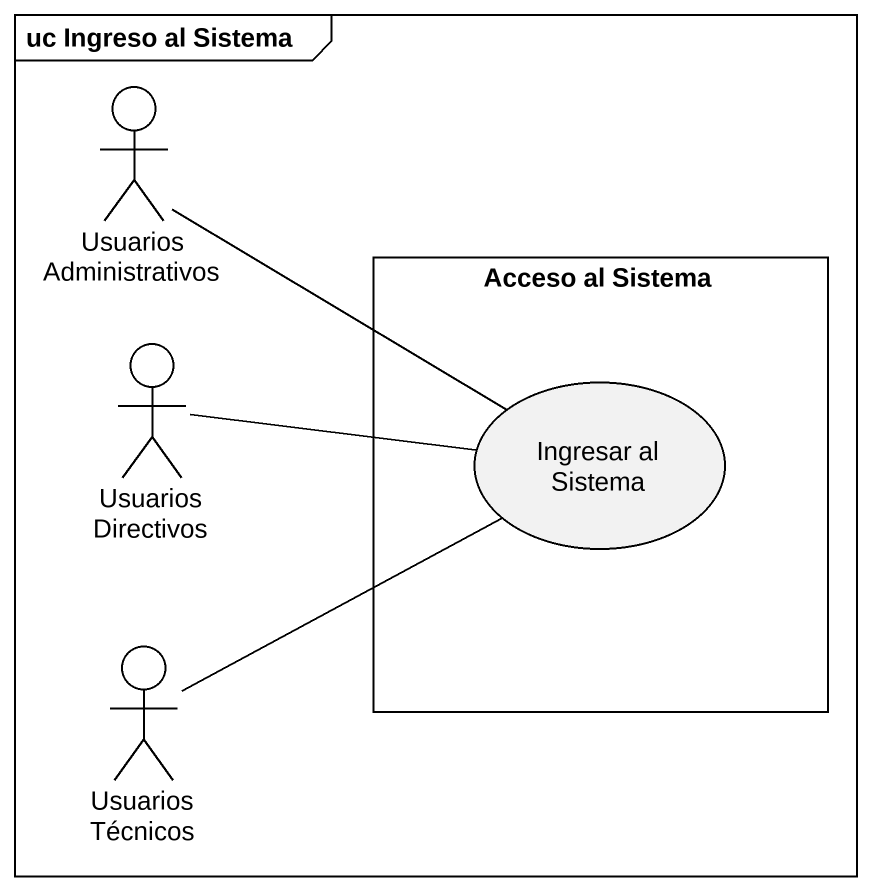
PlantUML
@startuml
mainframe uc Ingreso al Sistema
actor "Usuarios Administrativos" as Usuarios_Administrativos
rectangle "Acceso al Sistema" as Acceso_al_Sistema {
  usecase "Ingresar al Sistema" as Ingresar_al_Sistema
}
actor "Usuarios Directivos" as Usuarios_Directivos
actor "Usuarios Técnicos" as Usuarios_Técnicos
Usuarios_Administrativos -right- Ingresar_al_Sistema
Usuarios_Directivos -right- Ingresar_al_Sistema
Usuarios_Técnicos -up- Ingresar_al_Sistema
Usuarios_Técnicos -up- Ingresar_al_Sistema
@enduml
